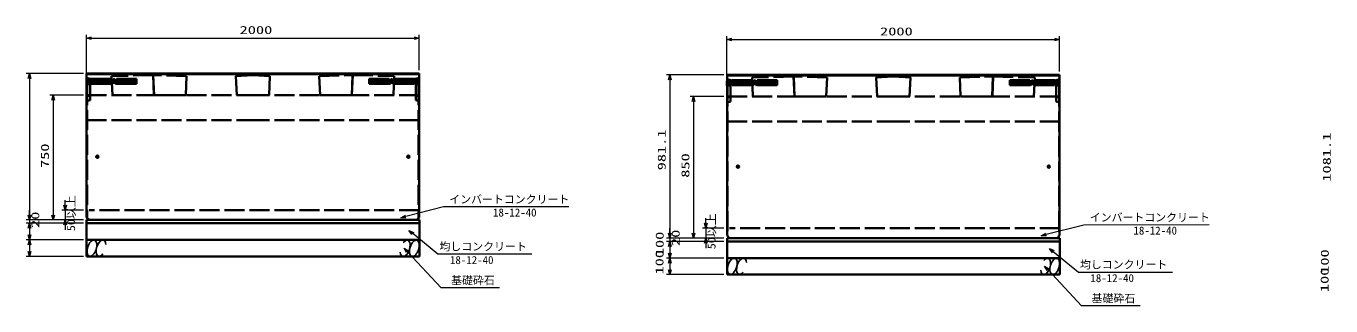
# Model space of a CAD drawing. Units: millimetres on the paper. Extents: x 15 to 1219, y 8 to 859.
# Drawn here: x 438 to 830, y 329.8 to 413.9 of the extents above; entities that cross this region are included whole.
import ezdxf
from ezdxf.enums import TextEntityAlignment as Align

# ---------------------------------------------------------------- set-up
doc = ezdxf.new("R2010")
doc.units = ezdxf.units.MM
doc.linetypes.add('DASHED', pattern=[7.5, 6, -1.5])
for name, color, linetype, lineweight in [('D-STR-DIM（寸法）', 7, 'Continuous', 13), ('D-STR-HTXT(均しCON-旗)', 7, 'Continuous', 13), ('D-STR-HTXT(基礎砕石-旗)', 7, 'Continuous', 13), ('D-STR-STRC', 7, 'Continuous', 13), ('D-STR-STRF(グリ)', 7, 'Continuous', 25), ('D-STR（構造物）', 1, 'Continuous', 35)]:
    doc.layers.add(name, color=color, linetype=linetype, lineweight=lineweight)
doc.styles.add('ＭＳ ゴシック', font='')
doc.styles.get('ＭＳ ゴシック').set_extended_font_data('MS Gothic')

# ---------------------------------------------------------------- blocks, each defined once
blk = doc.blocks.new('_Open30')
at = {"color": 7, "linetype": 'Continuous', "lineweight": 13}
for p, q in [((-1, 0.2679), (0, 0)), ((0, 0), (-1, -0.2679)), ((0, 0), (-1, 0))]:
    blk.add_line(p, q, dxfattribs=at)

msp = doc.modelspace()

# ---------------------------------------------------------------- linework, layer by layer
at = {"layer": 'D-STR-DIM（寸法）'}
for p, q in [((449.769, 360.09), (449.769, 361.59)), ((439.01, 357.09), (439.01, 358.59)), ((455.207, 358.59), (448.769, 358.59)), ((449.769, 358.59), (449.769, 355.59)), ((455.207, 355.59), (438.01, 355.59)), ((455.207, 354.59), (438.01, 354.59)), ((455.207, 354.59), (438.01, 354.59)), ((439.01, 355.59), (439.01, 354.59)), ((439.01, 353.09), (439.01, 351.59)), ((439.01, 353.09), (439.01, 351.09)), ((454.207, 355.59), (448.769, 355.59)), ((449.769, 354.09), (449.769, 352.59)), ((631.42, 351.661), (631.42, 353.161)), ((647.617, 353.161), (641.179, 353.161)), ((642.179, 354.661), (642.179, 356.161)), ((642.179, 353.161), (642.179, 350.161)), ((455.207, 349.59), (438.01, 349.59)), ((455.207, 349.59), (438.01, 349.59)), ((647.617, 350.161), (630.42, 350.161)), ((647.617, 349.161), (630.42, 349.161)), ((647.617, 349.161), (630.42, 349.161)), ((631.42, 350.161), (631.42, 349.161)), ((646.617, 350.161), (641.179, 350.161)), ((439.01, 348.09), (439.01, 346.09)), ((631.42, 347.661), (631.42, 346.161)), ((631.42, 347.661), (631.42, 345.661)), ((642.179, 348.661), (642.179, 347.161)), ((455.207, 344.59), (438.01, 344.59)), ((647.617, 344.161), (630.42, 344.161)), ((647.617, 344.161), (630.42, 344.161)), ((631.42, 342.661), (631.42, 340.661)), ((647.617, 339.161), (630.42, 339.161))]:
    msp.add_line(p, q, dxfattribs=at)
at = {"layer": 'D-STR-HTXT(均しCON-旗)'}
for points in [[(601.041, 359.561), (563.408, 359.513), (552.044, 356.649)], [(793.451, 354.132), (755.817, 354.084), (744.454, 351.22)], [(589.964, 345.28), (561.757, 345.28), (554.198, 351.493)], [(782.374, 339.851), (754.166, 339.851), (746.608, 346.065)]]:
    msp.add_lwpolyline(points, dxfattribs=at)
at = {"layer": 'D-STR-HTXT(基礎砕石-旗)'}
for points in [[(580.279, 335.2), (562.708, 335.2), (552.618, 346.066)], [(772.689, 329.771), (755.118, 329.771), (745.028, 340.638)]]:
    msp.add_lwpolyline(points, dxfattribs=at)
at = {"layer": 'D-STR-STRC'}
for p, q in [((456.118, 398.845), (456.118, 411.222)), ((457.618, 410.222), (554.608, 410.222)), ((556.108, 400.643), (556.108, 411.222)), ((648.527, 398.417), (648.527, 410.793)), ((650.027, 409.793), (747.017, 409.793)), ((748.517, 400.214), (748.517, 410.793)), ((455.207, 399.643), (438.01, 399.643)), ((439.01, 398.143), (439.01, 357.09)), ((647.617, 399.214), (630.42, 399.214)), ((631.42, 397.714), (631.42, 351.661)), ((455.207, 393.09), (445.129, 393.09)), ((647.617, 392.661), (637.538, 392.661)), ((446.129, 391.59), (446.129, 357.09)), ((638.538, 391.161), (638.538, 351.661)), ((455.207, 355.59), (438.01, 355.59)), ((455.207, 355.59), (445.129, 355.59)), ((647.617, 350.161), (630.42, 350.161)), ((647.617, 350.161), (637.538, 350.161))]:
    msp.add_line(p, q, dxfattribs=at)
at = {"layer": 'D-STR-STRF(グリ)'}
for centre, major_axis in [((457.783, 347.113), (0.79, 2.421)), ((554.632, 347.066), (-0.79, -2.421)), ((650.193, 341.684), (0.79, 2.421)), ((747.042, 341.638), (-0.79, -2.421))]:
    msp.add_ellipse(centre, major_axis=major_axis, ratio=0.5139, dxfattribs=at)
for centre, start_param, end_param in [((460.523, 347.113), 5.3575563, 10.3750652), ((551.892, 347.066), 2.2159636, 7.2334726), ((652.933, 341.684), 5.3575563, 10.3750652), ((744.301, 341.638), 2.2159636, 7.2334726)]:
    msp.add_ellipse(centre, major_axis=(0.79, 2.421), ratio=0.5139, start_param=start_param, end_param=end_param, dxfattribs=at)
at = {"layer": 'D-STR（構造物）'}
for p, q in [((456.118, 397.845), (456.213, 397.94)), ((456.118, 397.845), (456.118, 396.345)), ((456.118, 396.345), (456.213, 396.25)), ((456.207, 399.643), (506.158, 399.643)), ((456.207, 356.34), (456.207, 399.643)), ((456.207, 399.393), (506.158, 399.393)), ((470.706, 398.05), (467.707, 396.55)), ((468.207, 398.05), (471.207, 396.55)), ((468.706, 396.55), (471.207, 397.801)), ((471.207, 397.05), (469.207, 398.05)), ((469.706, 396.55), (471.207, 397.301)), ((471.207, 397.55), (470.207, 398.05)), ((470.706, 396.55), (471.207, 396.801)), ((471.207, 396.55), (471.207, 398.05)), ((556.108, 399.643), (506.158, 399.643)), ((556.108, 399.393), (506.158, 399.393)), ((541.108, 396.55), (541.108, 398.05)), ((544.109, 398.05), (541.108, 396.55)), ((541.108, 397.05), (543.109, 398.05)), ((541.108, 397.55), (542.109, 398.05)), ((543.609, 396.55), (541.108, 397.801)), ((542.609, 396.55), (541.108, 397.301)), ((541.609, 396.55), (541.108, 396.801)), ((541.609, 398.05), (544.609, 396.55)), ((556.108, 356.34), (556.108, 399.643)), ((648.527, 397.417), (648.622, 397.512)), ((648.527, 397.417), (648.527, 395.917)), ((648.617, 399.214), (698.567, 399.214)), ((648.617, 350.911), (648.617, 399.214)), ((648.617, 398.964), (698.567, 398.964)), ((663.116, 397.622), (660.116, 396.122)), ((660.616, 397.622), (663.617, 396.121)), ((661.116, 396.122), (663.617, 397.372)), ((663.617, 396.621), (661.616, 397.622)), ((662.116, 396.122), (663.617, 396.872)), ((663.617, 397.121), (662.616, 397.622)), ((663.116, 396.122), (663.617, 396.372)), ((663.617, 396.122), (663.617, 397.622)), ((748.517, 399.214), (698.567, 399.214)), ((748.517, 398.964), (698.567, 398.964)), ((733.517, 396.122), (733.517, 397.622)), ((736.518, 397.622), (733.517, 396.121)), ((733.517, 396.621), (735.518, 397.622)), ((733.517, 397.121), (734.518, 397.622)), ((736.018, 396.122), (733.517, 397.372)), ((735.018, 396.122), (733.517, 396.872)), ((734.018, 396.122), (733.517, 396.372)), ((734.018, 397.622), (737.018, 396.122)), ((748.517, 350.911), (748.517, 399.214)), ((476.482, 393.09), (485.982, 393.09)), ((535.833, 393.09), (526.333, 393.09)), ((648.527, 395.917), (648.622, 395.822)), ((668.892, 392.661), (678.392, 392.661)), ((728.242, 392.661), (718.742, 392.661)), ((459.008, 374.59), (459.907, 374.59)), ((459.457, 375.04), (459.457, 374.14)), ((553.308, 374.59), (552.408, 374.59)), ((552.858, 375.04), (552.858, 374.14)), ((651.417, 371.661), (652.317, 371.661)), ((651.867, 372.111), (651.867, 371.211)), ((745.717, 371.661), (744.817, 371.661)), ((745.267, 372.111), (745.267, 371.211)), ((456.207, 356.34), (456.958, 355.59)), ((556.207, 355.59), (456.207, 355.59)), ((456.207, 355.59), (456.207, 354.59)), ((456.207, 354.59), (556.207, 354.59)), ((456.207, 354.59), (556.207, 354.59)), ((456.207, 354.59), (456.207, 349.59)), ((506.158, 355.59), (456.958, 355.59)), ((506.158, 355.59), (555.358, 355.59)), ((506.158, 355.59), (555.358, 355.59)), ((556.108, 356.34), (555.358, 355.59)), ((556.207, 355.59), (556.207, 354.59)), ((556.207, 354.59), (556.207, 349.59)), ((456.207, 349.59), (556.207, 349.59)), ((456.207, 349.59), (456.207, 344.59)), ((456.207, 349.59), (556.207, 349.59)), ((556.207, 349.59), (556.207, 344.59)), ((648.617, 350.911), (649.367, 350.161)), ((748.617, 350.161), (648.617, 350.161)), ((648.617, 350.161), (648.617, 349.161)), ((648.617, 349.161), (748.617, 349.161)), ((648.617, 349.161), (748.617, 349.161)), ((648.617, 349.161), (648.617, 344.161)), ((698.567, 350.161), (649.367, 350.161)), ((698.567, 350.161), (747.767, 350.161)), ((698.567, 350.161), (747.767, 350.161)), ((748.517, 350.911), (747.767, 350.161)), ((748.617, 350.161), (748.617, 349.161)), ((748.617, 349.161), (748.617, 344.161)), ((456.207, 344.59), (556.207, 344.59)), ((648.617, 344.161), (748.617, 344.161)), ((648.617, 344.161), (648.617, 339.161)), ((648.617, 344.161), (748.617, 344.161)), ((748.617, 344.161), (748.617, 339.161)), ((648.617, 339.161), (748.617, 339.161))]:
    msp.add_line(p, q, dxfattribs=at)
at = {"layer": 'D-STR（構造物）', "linetype": 'DASHED'}
for p, q in [((456.206, 397.8), (456.886, 398.14)), ((458.707, 398.05), (456.206, 396.8)), ((457.706, 398.05), (456.206, 397.3)), ((456.206, 396.3), (459.706, 398.05)), ((456.206, 398.05), (459.206, 396.55)), ((456.206, 397.55), (458.207, 396.55)), ((456.206, 397.05), (457.207, 396.55)), ((456.207, 398.303), (457.258, 398.05)), ((456.207, 396.223), (457.257, 396.55)), ((456.368, 396.137), (456.368, 356.34)), ((460.206, 396.55), (457.159, 398.074)), ((471.207, 396.55), (457.256, 396.55)), ((457.257, 391.596), (457.257, 396.55)), ((471.207, 398.05), (457.258, 398.05)), ((457.706, 396.55), (460.707, 398.05)), ((461.206, 396.55), (458.207, 398.05)), ((458.707, 396.55), (461.706, 398.05)), ((459.206, 398.05), (462.207, 396.55)), ((462.707, 398.05), (459.706, 396.55)), ((460.206, 398.05), (463.206, 396.55)), ((463.706, 398.05), (460.707, 396.55)), ((461.206, 398.05), (464.207, 396.55)), ((464.707, 398.05), (461.706, 396.55)), ((462.207, 398.05), (465.206, 396.55)), ((462.707, 396.55), (465.706, 398.05)), ((466.207, 396.55), (463.206, 398.05)), ((463.706, 396.55), (466.706, 398.05)), ((476.158, 399.095), (463.708, 398.84)), ((463.943, 393.09), (463.708, 398.84)), ((467.206, 396.55), (464.206, 398.05)), ((464.707, 396.55), (467.707, 398.05)), ((465.206, 398.05), (468.207, 396.55)), ((465.706, 396.55), (468.706, 398.05)), ((466.207, 398.05), (469.207, 396.55)), ((469.706, 398.05), (466.706, 396.55)), ((467.206, 398.05), (470.207, 396.55)), ((476.157, 399.095), (476.422, 393.09)), ((476.233, 399.095), (476.482, 393.09)), ((486.232, 398.844), (476.233, 399.095)), ((486.232, 398.844), (485.983, 393.09)), ((500.933, 398.844), (506.108, 399.095)), ((501.033, 398.844), (501.283, 393.09)), ((511.382, 398.844), (506.208, 399.095)), ((511.283, 398.844), (511.032, 393.09)), ((526.083, 398.844), (536.083, 399.095)), ((526.083, 398.844), (526.332, 393.09)), ((536.083, 399.095), (535.833, 393.09)), ((536.158, 399.095), (535.893, 393.09)), ((536.158, 399.095), (548.608, 398.84)), ((541.108, 398.05), (555.057, 398.05)), ((541.108, 396.55), (555.059, 396.55)), ((545.109, 398.05), (542.109, 396.55)), ((542.609, 398.05), (545.609, 396.55)), ((546.109, 398.05), (543.109, 396.55)), ((546.609, 396.55), (543.609, 398.05)), ((547.109, 398.05), (544.109, 396.55)), ((547.609, 396.55), (544.609, 398.05)), ((545.109, 396.55), (548.109, 398.05)), ((548.609, 396.55), (545.609, 398.05)), ((546.109, 396.55), (549.109, 398.05)), ((549.609, 396.55), (546.609, 398.05)), ((550.109, 398.05), (547.109, 396.55)), ((547.609, 398.05), (550.609, 396.55)), ((551.109, 398.05), (548.109, 396.55)), ((548.372, 393.09), (548.608, 398.84)), ((548.609, 398.05), (551.609, 396.55)), ((552.109, 398.05), (549.109, 396.55)), ((549.609, 398.05), (552.609, 396.55)), ((553.109, 398.05), (550.109, 396.55)), ((553.609, 396.55), (550.609, 398.05)), ((551.109, 396.55), (554.109, 398.05)), ((554.609, 396.55), (551.609, 398.05)), ((552.109, 396.55), (555.156, 398.074)), ((556.109, 396.3), (552.609, 398.05)), ((556.109, 398.05), (553.109, 396.55)), ((553.609, 398.05), (556.109, 396.8)), ((556.109, 397.55), (554.109, 396.55)), ((554.609, 398.05), (556.109, 397.3)), ((556.108, 398.303), (555.057, 398.05)), ((556.108, 396.223), (555.058, 396.55)), ((555.058, 391.596), (555.058, 396.55)), ((556.109, 397.05), (555.109, 396.55)), ((556.109, 397.8), (555.429, 398.14)), ((555.948, 396.137), (555.948, 356.34)), ((648.616, 397.372), (649.295, 397.711)), ((651.116, 397.622), (648.616, 396.372)), ((650.116, 397.622), (648.616, 396.872)), ((648.616, 395.872), (652.116, 397.622)), ((648.616, 397.622), (651.616, 396.122)), ((648.616, 397.122), (650.616, 396.122)), ((648.616, 396.622), (649.616, 396.122)), ((648.617, 397.874), (649.667, 397.622)), ((648.617, 395.795), (649.667, 396.122)), ((652.616, 396.122), (649.569, 397.645)), ((663.617, 396.122), (649.666, 396.122)), ((663.617, 397.622), (649.667, 397.622)), ((649.667, 391.167), (649.667, 396.122)), ((650.116, 396.122), (653.116, 397.622)), ((653.616, 396.122), (650.616, 397.622)), ((651.116, 396.122), (654.116, 397.622)), ((651.616, 397.622), (654.616, 396.122)), ((655.116, 397.622), (652.116, 396.122)), ((652.616, 397.622), (655.616, 396.122)), ((656.116, 397.622), (653.116, 396.122)), ((653.616, 397.622), (656.616, 396.122)), ((657.116, 397.622), (654.116, 396.122)), ((654.616, 397.622), (657.616, 396.122)), ((655.116, 396.122), (658.116, 397.622)), ((658.616, 396.122), (655.616, 397.622)), ((656.116, 396.122), (659.116, 397.622)), ((668.567, 398.666), (656.117, 398.412)), ((656.353, 392.661), (656.117, 398.412)), ((659.616, 396.122), (656.616, 397.622)), ((657.116, 396.122), (660.116, 397.622)), ((657.616, 397.622), (660.616, 396.122)), ((658.116, 396.122), (661.116, 397.622)), ((658.616, 397.622), (661.616, 396.122)), ((662.116, 397.622), (659.116, 396.122)), ((659.616, 397.622), (662.616, 396.122)), ((668.567, 398.666), (668.832, 392.661)), ((668.642, 398.666), (668.892, 392.661)), ((678.642, 398.416), (668.642, 398.666)), ((678.642, 398.416), (678.392, 392.661)), ((693.342, 398.416), (698.517, 398.666)), ((693.442, 398.416), (693.692, 392.661)), ((703.792, 398.416), (698.617, 398.666)), ((703.692, 398.416), (703.442, 392.661)), ((718.492, 398.416), (728.492, 398.666)), ((718.492, 398.416), (718.742, 392.661)), ((728.492, 398.666), (728.242, 392.661)), ((728.567, 398.666), (728.302, 392.661)), ((728.567, 398.666), (741.017, 398.412)), ((733.517, 397.622), (747.467, 397.622)), ((733.517, 396.122), (747.468, 396.122)), ((737.518, 397.622), (734.518, 396.122)), ((735.018, 397.622), (738.018, 396.122)), ((738.518, 397.622), (735.518, 396.122)), ((739.018, 396.122), (736.018, 397.622)), ((739.518, 397.622), (736.518, 396.122)), ((740.018, 396.122), (737.018, 397.622)), ((737.518, 396.122), (740.518, 397.622)), ((741.018, 396.122), (738.018, 397.622)), ((738.518, 396.122), (741.518, 397.622)), ((742.018, 396.122), (739.018, 397.622)), ((742.518, 397.622), (739.518, 396.122)), ((740.018, 397.622), (743.018, 396.122)), ((743.518, 397.622), (740.518, 396.122)), ((740.781, 392.661), (741.017, 398.412)), ((741.018, 397.622), (744.018, 396.122)), ((744.518, 397.622), (741.518, 396.122)), ((742.018, 397.622), (745.018, 396.122)), ((745.518, 397.622), (742.518, 396.122)), ((746.018, 396.122), (743.018, 397.622)), ((743.518, 396.122), (746.518, 397.622)), ((747.018, 396.122), (744.018, 397.622)), ((744.518, 396.122), (747.566, 397.645)), ((748.518, 395.872), (745.018, 397.622)), ((748.518, 397.622), (745.518, 396.122)), ((746.018, 397.622), (748.518, 396.372)), ((748.518, 397.122), (746.518, 396.122)), ((747.018, 397.622), (748.518, 396.872)), ((748.517, 397.874), (747.467, 397.622)), ((748.517, 395.795), (747.467, 396.122)), ((747.467, 391.167), (747.467, 396.122)), ((748.518, 396.622), (747.518, 396.122)), ((748.518, 397.372), (747.839, 397.711)), ((456.207, 393.09), (506.158, 393.09)), ((457.257, 392.793), (456.207, 393.061)), ((501.283, 393.09), (506.158, 393.09)), ((511.032, 393.09), (506.158, 393.09)), ((556.108, 393.09), (506.158, 393.09)), ((555.058, 392.793), (556.108, 393.061)), ((648.617, 392.661), (698.567, 392.661)), ((649.667, 392.364), (648.617, 392.633)), ((648.777, 395.709), (648.777, 350.911)), ((693.692, 392.661), (698.567, 392.661)), ((703.442, 392.661), (698.567, 392.661)), ((748.517, 392.661), (698.567, 392.661)), ((747.467, 392.364), (748.517, 392.633)), ((748.357, 395.709), (748.357, 350.911)), ((456.207, 391.327), (457.257, 391.596)), ((556.108, 391.327), (555.058, 391.596)), ((648.617, 390.898), (649.667, 391.167)), ((748.517, 390.898), (747.467, 391.167)), ((456.207, 385.59), (506.158, 385.59)), ((556.108, 385.59), (506.158, 385.59)), ((648.617, 385.161), (698.567, 385.161)), ((748.517, 385.161), (698.567, 385.161)), ((556.108, 358.59), (456.958, 358.59)), ((748.517, 353.161), (649.367, 353.161))]:
    msp.add_line(p, q, dxfattribs=at)
at = {"layer": 'D-STR（構造物）'}
for centre, radius in [((459.457, 374.59), 0.35), ((459.457, 374.59), 0.3), ((552.858, 374.59), 0.35), ((552.858, 374.59), 0.3), ((651.867, 371.661), 0.35), ((651.867, 371.661), 0.3), ((745.267, 371.661), 0.35), ((745.267, 371.661), 0.3)]:
    msp.add_circle(centre, radius, dxfattribs=at)

# ---------------------------------------------------------------- block references
at = {"layer": 'D-STR-DIM（寸法）', "xscale": 1.5, "yscale": 1.5}
for p, rotation in [((439.01, 355.59), 270), ((449.769, 358.59), 270), ((439.01, 354.59), 90), ((439.01, 354.59), 90), ((449.769, 355.59), 90), ((642.179, 353.161), 270), ((439.01, 349.59), 270), ((439.01, 349.59), 90), ((631.42, 350.161), 270), ((631.42, 349.161), 90), ((631.42, 349.161), 90), ((642.179, 350.161), 90), ((439.01, 344.59), 270), ((631.42, 344.161), 270), ((631.42, 344.161), 90), ((631.42, 339.161), 270)]:
    msp.add_blockref('_Open30', p, dxfattribs=dict(at, rotation=rotation))
at = {"layer": 'D-STR-HTXT(均しCON-旗)', "xscale": 1.5, "yscale": 1.5}
for p, rotation in [((550.59, 356.282), 194.1476), ((553.039, 352.446), 140.57786), ((743, 350.853), 194.1476), ((745.449, 347.017), 140.57786)]:
    msp.add_blockref('_Open30', p, dxfattribs=dict(at, rotation=rotation))
at = {"layer": 'D-STR-HTXT(基礎砕石-旗)', "xscale": 1.5, "yscale": 1.5, "rotation": 132.88015}
for p in [(551.597, 347.165), (744.007, 341.737)]:
    msp.add_blockref('_Open30', p, dxfattribs=at)
at = {"layer": 'D-STR-STRC', "xscale": 1.5, "yscale": 1.5}
for p, rotation in [((456.118, 410.222), 180), ((648.527, 409.793), 180), ((439.01, 399.643), 90), ((631.42, 399.214), 90), ((446.129, 393.09), 90), ((638.538, 392.661), 90), ((439.01, 355.59), 270), ((446.129, 355.59), 270), ((631.42, 350.161), 270), ((638.538, 350.161), 270)]:
    msp.add_blockref('_Open30', p, dxfattribs=dict(at, rotation=rotation))
for p in [(556.108, 410.222), (748.517, 409.793)]:
    msp.add_blockref('_Open30', p, dxfattribs=at)

# ---------------------------------------------------------------- texts
at = {"layer": 'D-STR-DIM（寸法）', "style": 'ＭＳ ゴシック'}
for s, width, p in [('50以上', 1.1, (453.444, 352.233)), ('20', 1.5, (442.681, 353.202)), ('50以上', 1.1, (645.854, 346.805)), ('100', 1.5, (630.273, 344.714)), ('20', 1.5, (635.091, 347.773)), ('100', 1.5, (630.221, 339.211)), ('100', 1.5, (830.084, 339.42)), ('100', 1.5, (830.031, 333.917))]:
    msp.add_text(s, height=2.405, rotation=90, dxfattribs=dict(at, width=width)).set_placement(p, align=Align.BOTTOM_LEFT)
at = {"layer": 'D-STR-HTXT(均しCON-旗)', "style": 'ＭＳ ゴシック'}
for s, p in [('インバートコンクリート', (565.137, 359.857)), ('18-12-40', (578.28, 355.91)), ('インバートコンクリート', (757.547, 354.429)), ('18-12-40', (770.69, 350.481)), ('均しコンクリート', (562.203, 345.69)), ('18-12-40', (565.338, 341.629)), ('均しコンクリート', (754.613, 340.261)), ('18-12-40', (757.747, 336.2))]:
    msp.add_text(s, height=2.405, dxfattribs=at).set_placement(p, align=Align.BOTTOM_LEFT)
at = {"layer": 'D-STR-HTXT(基礎砕石-旗)', "style": 'ＭＳ ゴシック'}
for p in [(565.692, 335.535), (758.101, 330.106)]:
    msp.add_text('基礎砕石', height=2.405, dxfattribs=at).set_placement(p, align=Align.BOTTOM_LEFT)
at = {"layer": 'D-STR-STRC', "style": 'ＭＳ ゴシック', "width": 1.5}
for p in [(502.154, 410.759), (694.564, 410.331)]:
    msp.add_text('2000', height=2.405, dxfattribs=at).set_placement(p, align=Align.BOTTOM_LEFT)
for s, p in [('981.1', (630.882, 370.521)), ('1081.1', (830.693, 367.101)), ('750', (445.591, 371.215)), ('850', (638.001, 368.286))]:
    msp.add_text(s, height=2.405, rotation=90, dxfattribs=at).set_placement(p, align=Align.BOTTOM_LEFT)

doc.saveas('drawing.dxf')
